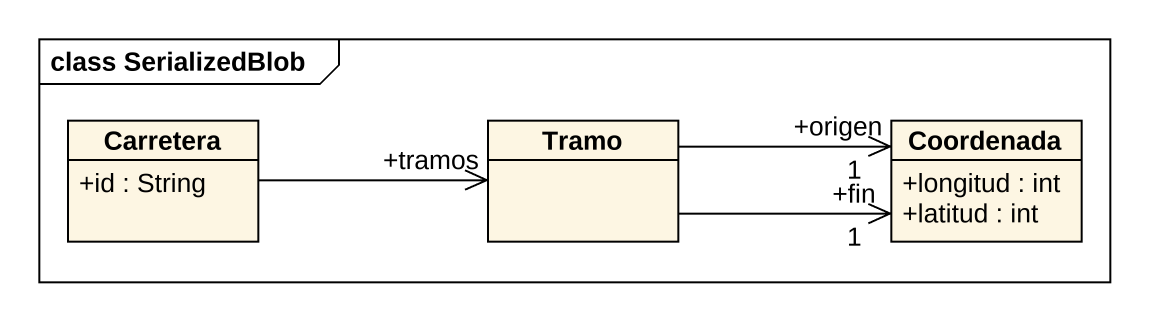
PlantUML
@startuml
mainframe class SerializedBlob
hide circle
hide empty members
skinparam classAttributeIconSize 0
class Carretera {
  +id : String
}
class Tramo
class Coordenada {
  +longitud : int
  +latitud : int
}
Carretera -right-> "+tramos" Tramo
Tramo -right-> "+origen\n1" Coordenada
Tramo -right-> "+fin\n1" Coordenada
@enduml
